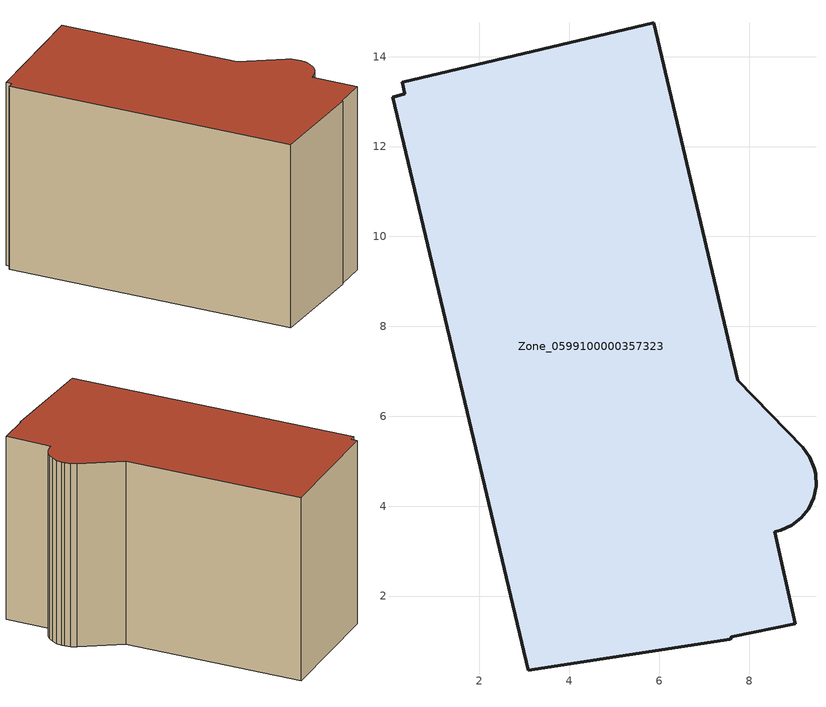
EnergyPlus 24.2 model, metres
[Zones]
Zone_0599100000357323
 floor ground (C_G): 9.19,5.31 9.35,5.09 9.45,4.85 9.48,4.72 9.49,4.45 9.43,4.19 9.32,3.95 9.15,3.74 8.94,3.57 8.7,3.46 8.57,3.43 9.03,1.38 7.61,1.09 7.58,1.04 3.09,0.35 0.07,13.1 0.33,13.18 0.28,13.44 5.88,14.75 7.75,6.8 z0
 wall outside (C_F): 9.15,3.74 9.32,3.95 9.43,4.19 9.49,4.45 9.48,4.72 9.45,4.85 9.35,5.09 9.19,5.31 7.75,6.8 5.88,14.75 0.28,13.44 0.33,13.18 0.07,13.1 3.09,0.35 7.58,1.04 7.61,1.09 9.03,1.38 8.57,3.43 8.7,3.46 8.94,3.57 9.15,3.74 z0:8.75
 roof outside (C_R): 9.03,1.38 8.57,3.43 8.7,3.46 8.94,3.57 9.15,3.74 9.32,3.95 9.43,4.19 9.49,4.45 9.48,4.72 9.45,4.85 9.35,5.09 9.19,5.31 7.75,6.8 5.88,14.75 0.28,13.44 0.33,13.18 0.07,13.1 3.09,0.35 7.58,1.04 7.61,1.09 z8.75
[BUILDING]
Pand.0599100000357323: North Axis=0; Terrain=City; Loads Convergence Tolerance Value=0.04; Temperature Convergence Tolerance Value=0.4; Solar Distribution=FullExterior; Maximum Number of Warmup Days=25; Minimum Number of Warmup Days=1
[Site:Location]
Rotterdam.The.Hague.AP_ZH_NLD Design_Conditions: Latitude=51.96; Longitude=4.45; Time Zone=1; Elevation=-4.5
[SITE:GROUNDTEMPERATURE:BUILDINGSURFACE]
18, 18, 18, 18, 18, 18, 18, 18, 18, 18, 18, 18
[MATERIAL] Thermal Absorptance=0.9; Solar Absorptance=0.7; Visible Absorptance=0.7
Name | Roughness | Thickness | Conductivity | Density | Specific Heat
G.D.1992-2005 | MediumSmooth | 0.15 | 0.06 | 540 | 1210
F.D.1992-2005 | Rough | 0.3 | 0.12 | 1920 | 840
R.D.1992-2005 | MediumRough | 0.2 | 0.08 | 1500 | 1000
[CONSTRUCTION]
C_G: G.D.1992-2005
C_F: F.D.1992-2005
C_R: R.D.1992-2005
[ZONE]
Zone_0599100000357323: Type=1; Multiplier=1; Ceiling Height=Autocalculate; Volume=Autocalculate; Floor Area=autocalculate; Part of Total Floor Area=Yes
[ZONEINFILTRATION:DESIGNFLOWRATE]
Infil_Zone_0599100000357323: Zone or ZoneList or Space or SpaceList=Zone_0599100000357323; Schedule=AlwaysOn; Design Flow Rate Calculation Method=Flow/Area; Flow Rate per Floor Area=0.0021; Constant Term Coefficient=1; Temperature Term Coefficient=0; Velocity Term Coefficient=0; Velocity Squared Term Coefficient=0
[HVACTEMPLATE:ZONE:IDEALLOADSAIRSYSTEM]
Zone_0599100000357323: Maximum Heating Supply Air Temperature=50; Minimum Cooling Supply Air Temperature=13; Maximum Heating Supply Air Humidity Ratio=0.0156; Minimum Cooling Supply Air Humidity Ratio=0.0077; Heating Limit=NoLimit; Cooling Limit=NoLimit; Dehumidification Control Type=ConstantSensibleHeatRatio; Cooling Sensible Heat Ratio=0.7; Dehumidification Setpoint=60; Humidification Control Type=None; Humidification Setpoint=30; Outdoor Air Method=None; Outdoor Air Flow Rate per Person=0.00944; Outdoor Air Flow Rate per Zone Floor Area=0; Outdoor Air Flow Rate per Zone=0; Demand Controlled Ventilation Type=None; Outdoor Air Economizer Type=NoEconomizer; Heat Recovery Type=None; Sensible Heat Recovery Effectiveness=0.7; Latent Heat Recovery Effectiveness=0.65
[ZONECONTROL:THERMOSTAT]
ThermostatControl_Zone_0599100000357323: Zone or ZoneList=Zone_0599100000357323; Control Type Schedule=DualSetpointControlType; Control 1=Thermostat_Zone_0599100000357323; Temperature Difference Between Cutout And Setpoint=0
[THERMOSTATSETPOINT:DUALSETPOINT]
Thermostat_Zone_0599100000357323: Heating Setpoint Temperature Schedule=HeatingSetpoint_Zone_0599100000357323; Cooling Setpoint Temperature Schedule=CoolingSetpoint_Zone_0599100000357323
[SCHEDULE:COMPACT]
HeatingSetpoint_Zone_0599100000357323: Through: 12/31, For: AllDays, Until: 24:00, 21
CoolingSetpoint_Zone_0599100000357323: Through: 12/31, For: AllDays, Until: 24:00, 24
DualSetpointControlType: Through: 12/31, For: AllDays, Until: 24:00, 4
AlwaysOn: Through: 12/31, For: AllDays, Until: 24:00, 1
